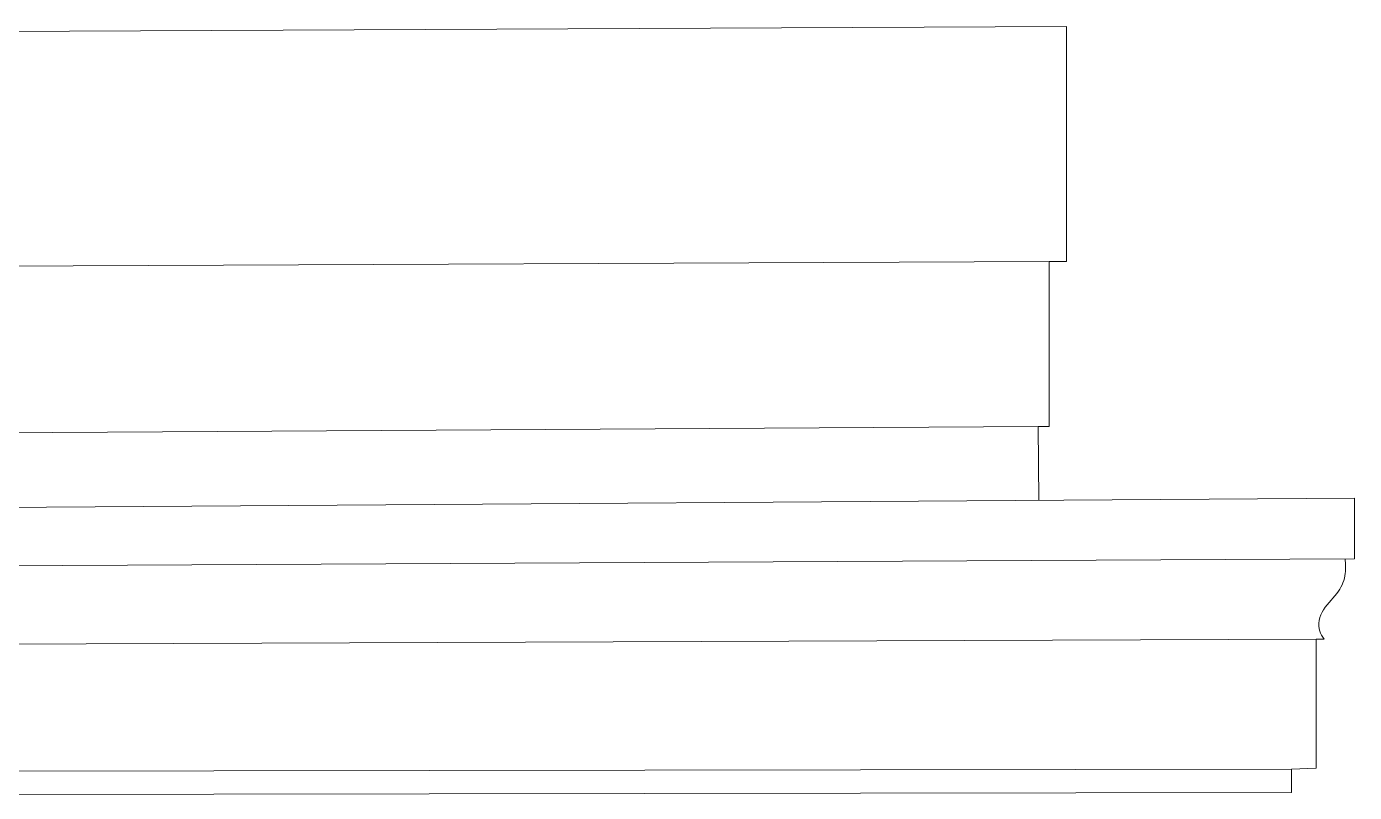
# Model space of a CAD drawing. Header units: millimetres. Extents: x 0 to 319, y 0 to 231.
# Drawn here: x 133 to 189.9, y 118.1 to 150.9 of the extents above; entities that cross this region are included whole.
import ezdxf

# ---------------------------------------------------------------- set-up
doc = ezdxf.new("R2010")
doc.units = ezdxf.units.MM
doc.layers.get('0').update_dxf_attribs({"lineweight": 9})

msp = doc.modelspace()

# ---------------------------------------------------------------- linework, layer by layer
for p, q in [((177.597, 150.918), (85.574, 150.492)), ((177.597, 140.855), (177.597, 150.918)), ((176.848, 140.852), (85.571, 140.44)), ((176.848, 140.852), (177.597, 140.855)), ((176.848, 133.784), (176.848, 140.852)), ((85.675, 133.217), (176.384, 133.784)), ((176.384, 133.784), (176.406, 130.614)), ((176.384, 133.784), (176.848, 133.784)), ((93.435, 130.041), (189.937, 130.707)), ((189.937, 130.707), (189.937, 128.11)), ((189.937, 128.11), (93.934, 127.608)), ((95.078, 124.317), (188.294, 124.667)), ((188.294, 124.667), (188.294, 119.14)), ((187.235, 119.101), (96.359, 118.963)), ((188.294, 119.14), (187.235, 119.101)), ((187.235, 118.103), (187.235, 119.101)), ((96.34, 117.957), (187.235, 118.103))]:
    msp.add_line(p, q)
for points in [[(188.643, 124.669), (188.447, 125.008), (188.614, 125.93), (189.256, 126.723), (189.542, 127.487), (189.538, 128.108)], [(188.294, 124.667), (188.643, 124.669)]]:
    msp.add_spline(points, degree=3)

doc.saveas('drawing.dxf')
